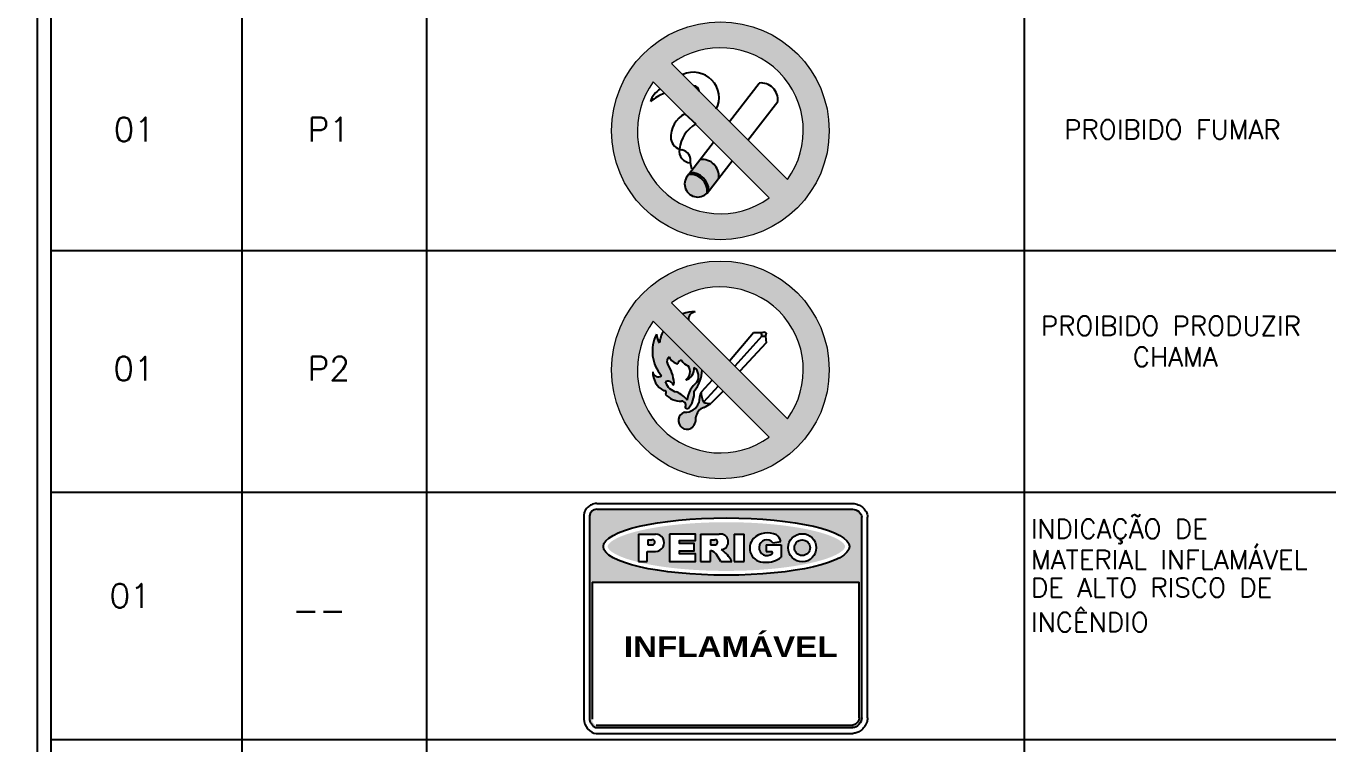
# Model space of a CAD drawing. Header units: metres. Extents: x -1783 to 21505, y -57 to 13660.
# Drawn here: x 5161 to 6304, y 11170 to 11800 of the extents above; entities that cross this region are included whole.
import ezdxf

# ---------------------------------------------------------------- set-up
doc = ezdxf.new("R2010")
doc.units = ezdxf.units.M
doc.header["$MEASUREMENT"] = 0
doc.layers.add('Bombeiro', color=1, linetype='Continuous', lineweight=0)
for name, color, linetype in [('cotas', 7, 'Continuous'), ('P025', 3, 'Continuous'), ('P03', 7, 'Continuous'), ('Planta-Baixa', 2, 'Continuous'), ('SIMB', 9, 'Continuous')]:
    doc.layers.add(name, color=color, linetype=linetype)
doc.styles.add('SR200-100', font='romans.shx', dxfattribs={"height": 50})
doc.styles.add('SR80-50', font='romans.shx', dxfattribs={"height": 10})
doc.styles.add('VET01', font='romans.shx', dxfattribs={"height": 2})

# ---------------------------------------------------------------- blocks, each defined once
blk = doc.blocks.new('PROIBIDO CHAMAS')
at = {"layer": 'Bombeiro', "linetype": 'ByBlock'}
h = blk.add_hatch(color=10, dxfattribs=at)
h.dxf.hatch_style = 1
h.paths.add_polyline_path([(331733.26, -393827.55, 1), (331808.86, -393827.55, 1)])
h.paths.add_polyline_path([(331794.36, -393844.48), (331754.13, -393804.26, -0.854242)], flags=16)
h.paths.add_polyline_path([(331787.99, -393850.85, -0.854242), (331747.76, -393810.62)], flags=16)
h.paths.add_polyline_path([(331785.06, -393814.58), (331786.51, -393814.33), (331787.01, -393814.74), (331786.69, -393815.87), (331785.5, -393815.87)], flags=16)
h.paths.add_polyline_path([(331753.34, -393823.01, 0.258656), (331756.3, -393825.42, -0.41338), (331757.63, -393824.21, 0.197183), (331759.93, -393826.09, -0.399564), (331759.06, -393831.04, 0.345207), (331761.99, -393826.71, -0.401068), (331762.89, -393831.82, 0.206335), (331759.54, -393838.08, 0.146652), (331755.83, -393835.19, -0.258526), (331751.92, -393831.71, -0.533083), (331754.65, -393832.96, 0.090647), (331755.02, -393832.01, 0.119438), (331752.69, -393825.33, -0.357433)], flags=0)
h.paths.add_polyline_path([(331764.39, -393835.21, 0.10194), (331765.18, -393838.76, 0.097086), (331767.81, -393839.14, -0.060518), (331765.37, -393840.53, 0.279001), (331762.51, -393843.98, -0.271163), (331760.84, -393847.89, -1.061628), (331758.6, -393842.24, 0.325155), (331763.62, -393838.95, -0.089935)], flags=0)
at = {"layer": 'P03'}
h = blk.add_hatch(color=256, dxfattribs=at)
h.dxf.hatch_style = 1
h.paths.add_polyline_path([(331749.92, -393818.17, -0.121281), (331748.89, -393815.18, 0.305263), (331750.62, -393829.59, -0.5352), (331747.62, -393828.37, 0.277692), (331751.48, -393834.77, -0.936836), (331751.95, -393835.93, 0.222993), (331757.41, -393838.34, -0.637801), (331758.83, -393840.72), (331759.83, -393840.99, 0.215576), (331761.95, -393834.86, 0.165806), (331764.75, -393827.61), (331751.21, -393814.07, 0.086829)])
h.paths.add_polyline_path([(331753.34, -393823.01, 0.258656), (331756.3, -393825.42, -0.41338), (331757.63, -393824.21, 0.197183), (331759.93, -393826.09, -0.399564), (331759.06, -393831.04, 0.345207), (331761.99, -393826.71, -0.401068), (331762.89, -393831.82, 0.206335), (331759.54, -393838.08, 0.146652), (331755.83, -393835.19, -0.258526), (331751.92, -393831.71, -0.533083), (331754.65, -393832.96, 0.090647), (331755.02, -393832.01, 0.119438), (331752.69, -393825.33, -0.357433)], flags=16)
h.paths.add_polyline_path([(331760.01, -393810.14, -0.386734), (331762.28, -393807.34, 0.088193), (331757.98, -393808.11)])
h = blk.add_hatch(color=256, dxfattribs=at)
h.dxf.hatch_style = 1
h.paths.add_polyline_path([(331758.6, -393842.24, 1.061628), (331760.84, -393847.89, 0.271163), (331762.51, -393843.98, -0.279001), (331765.37, -393840.53, 0.060518), (331767.81, -393839.14, -0.097086), (331765.18, -393838.76, -0.10194), (331764.39, -393835.21, 0.089935), (331763.62, -393838.95, -0.325155)])
h.paths.add_polyline_path([(331787.01, -393814.74), (331786.51, -393814.33), (331785.06, -393814.58), (331785.5, -393815.87), (331786.69, -393815.87)])
at = {"layer": 'Bombeiro', "color": 10, "linetype": 'ByBlock'}
for p, q in [((331754.13, -393804.26), (331794.36, -393844.48)), ((331747.76, -393810.62), (331787.99, -393850.85))]:
    blk.add_line(p, q, dxfattribs=at)
blk.add_circle((331771.06, -393827.55), 37.8, dxfattribs=at)
for start, end in [(323.9893, 126.0107), (143.9893, 306.0107)]:
    blk.add_arc((331771.06, -393827.55), 28.8, start, end, dxfattribs=at)
at = {"layer": 'P03'}
for p, q in [((331774.24, -393824.37), (331782.61, -393814.61)), ((331785.5, -393815.87), (331776.14, -393826.26)), ((331782.61, -393814.61), (331785.06, -393814.58)), ((331785.06, -393814.58), (331786.51, -393814.33)), ((331785.06, -393814.58), (331785.5, -393815.87)), ((331785.5, -393815.87), (331786.69, -393815.87)), ((331786.51, -393814.33), (331787.01, -393814.74)), ((331787.01, -393814.74), (331786.69, -393815.87)), ((331786.69, -393815.87), (331786.93, -393818.12)), ((331786.93, -393818.12), (331777.88, -393828.01)), ((331768.22, -393831.08), (331764.39, -393835.21)), ((331770.28, -393833.14), (331765.18, -393838.76)), ((331772, -393834.86), (331767.81, -393839.14)), ((331758.83, -393840.72), (331759.83, -393840.99))]:
    blk.add_line(p, q, dxfattribs=at)
for centre, radius, start, end in [((331762.28, -393819.82), 12.47, 90, 110.1601), ((331762.68, -393809.99), 2.67, 98.6175, 183.1902), ((331760.46, -393821.1), 12.99, 152.8963, 220.7983), ((331755.47, -393814.58), 6.61, 185.1553, 212.8157), ((331762.28, -393819.82), 12.47, 152.5407, 172.3907), ((331754.43, -393824.57), 1.9, 125.0438, 203.718), ((331740.07, -393833.47), 15.02, 5.5875, 32.8317), ((331757, -393821.55), 3.94, 201.8515, 259.8598), ((331757.57, -393825.48), 1.27, 87.577, 177.414), ((331761.06, -393822.34), 3.91, 208.4927, 253.1113), ((331756.89, -393828.11), 3.65, 306.5383, 33.6578), ((331754.87, -393828.37), 7.25, 178.3533, 242.0782), ((331749.53, -393827.98), 1.94, 191.5111, 304.1338), ((331757.77, -393827.01), 4.23, 287.816, 3.9961), ((331752.72, -393827.13), 12.04, 320.0599, 357.7173), ((331759.77, -393829.74), 3.75, 326.3011, 53.7177), ((331751.68, -393835.37), 0.629, 295.9328, 108.4613), ((331752.87, -393833.25), 1.8, 9.3927, 121.6379), ((331757.02, -393829.92), 5.4, 199.3819, 257.3623), ((331752.25, -393831.46), 2.83, 328.076, 348.7942), ((331752.87, -393842.82), 8.18, 35.3938, 68.7662), ((331768.48, -393838.84), 8.97, 128.4897, 175.1237), ((331754.11, -393835.58), 7.88, 316.5671, 5.2288), ((331774.33, -393839.18), 10.71, 158.2108, 178.7671), ((331773.42, -393835.05), 9.04, 180.9934, 204.2759), ((331757.25, -393831.32), 7.02, 221.0712, 272.9632), ((331757.57, -393839.86), 1.53, 325.7434, 88.4555), ((331758.85, -393837.14), 5.1, 267.2139, 339.2627), ((331767.46, -393832.26), 6.89, 250.7213, 272.9023), ((331760.86, -393829.8), 11.64, 292.769, 306.6219), ((331759.55, -393845.13), 3.04, 108.1887, 295.0377), ((331758.33, -393844.51), 4.21, 306.5391, 7.2257), ((331766.78, -393844.62), 4.32, 109.0841, 171.4408)]:
    blk.add_arc(centre, radius, start, end, dxfattribs=at)
blk = doc.blocks.new('PROIBIDO FUMAR')
at = {"layer": 'Bombeiro', "linetype": 'ByBlock'}
h = blk.add_hatch(color=10, dxfattribs=at)
h.dxf.hatch_style = 1
h.paths.add_polyline_path([(331733.26, -393744.55, 1), (331808.86, -393744.55, 1)])
h.paths.add_polyline_path([(331754.13, -393721.25, -0.854242), (331794.36, -393761.48)], flags=16)
h.paths.add_polyline_path([(331747.76, -393727.62), (331787.99, -393767.85, -0.854242)], flags=16)
h.paths.add_polyline_path([(331764.09, -393754.51, -0.477162), (331770.51, -393760.93), (331766.47, -393766.16, -1.019709), (331760.06, -393759.74)], flags=0)
at = {"layer": 'P03'}
h = blk.add_hatch(color=256, dxfattribs=at)
h.dxf.hatch_style = 1
h.paths.add_polyline_path([(331767.1, -393765.34), (331770.51, -393760.93, 0.477162), (331764.09, -393754.51), (331760.54, -393759.11, -0.410667)])
h.paths.add_polyline_path([(331760.06, -393759.74), (331759.24, -393760.79, 0.879701), (331766.47, -393766.16, 0.477162)])
at = {"layer": 'Bombeiro', "color": 10, "linetype": 'ByBlock'}
for p, q in [((331754.13, -393721.25), (331794.36, -393761.48)), ((331747.76, -393727.62), (331787.99, -393767.85))]:
    blk.add_line(p, q, dxfattribs=at)
blk.add_circle((331771.06, -393744.55), 37.8, dxfattribs=at)
for start, end in [(323.9893, 126.0107), (143.9893, 306.0107)]:
    blk.add_arc((331771.06, -393744.55), 28.8, start, end, dxfattribs=at)
at = {"layer": 'cotas'}
blk.add_line((331758.78, -393738.63), (331762.51, -393742.18), dxfattribs=at)
at = {"layer": 'P03'}
for p, q in [((331774.24, -393741.37), (331784.56, -393728.01)), ((331780.66, -393747.78), (331790.98, -393734.42)), ((331759.24, -393760.79), (331768.7, -393748.55)), ((331761.16, -393757.93), (331760.69, -393755.63)), ((331761.4, -393758), (331761.16, -393757.93)), ((331766.47, -393766.16), (331775.11, -393754.97))]:
    blk.add_line(p, q, dxfattribs=at)
for centre, radius, start, end in [((331761.74, -393733.12), 8.86, 333.2145, 114.8851), ((331754.27, -393736.9), 7.92, 120.6843, 161.4172), ((331759.65, -393751.02), 21.05, 112.2397, 127.7365), ((331761.75, -393730.86), 1.92, 359.7993, 88.3317), ((331785.17, -393733.81), 5.84, 353.9826, 96.0174), ((331762.93, -393746.7), 9.07, 117.2347, 184.5489), ((331768.5, -393752.27), 11.73, 120.6896, 173.4599), ((331758.36, -393746.66), 4.54, 189.6538, 261.4532), ((331760.78, -393751.63), 4, 169.9479, 268.6813), ((331756.84, -393754.95), 3.9, 350.0643, 77.5031), ((331764.71, -393760.32), 5.84, 353.9826, 96.0174), ((331763.2, -393763.01), 4.54, 133.8818, 316.1182), ((331760.67, -393765.54), 5.84, 353.9826, 96.0174), ((331760.67, -393765.54), 6.44, 1.8041, 91.1093)]:
    blk.add_arc(centre, radius, start, end, dxfattribs=at)

msp = doc.modelspace()

# ---------------------------------------------------------------- hatches: boundary and pattern name
at = {"layer": 'Bombeiro', "linetype": 'ByBlock'}
h = msp.add_hatch(color=10, dxfattribs=at)
h.dxf.hatch_style = 1
edge = h.paths.add_edge_path()
edge.add_spline(control_points=[(5671.852, 11343.356), (5671.852, 11342.974), (5671.938, 11342.56), (5672.609, 11341.358), (5673.216, 11340.597), (5675.109, 11338.931), (5676.386, 11338.032), (5681.254, 11335.26), (5685.856, 11333.374), (5697.198, 11329.936), (5703.94, 11328.372), (5723.589, 11324.902), (5737.767, 11323.366), (5767.623, 11321.811), (5783.287, 11321.789), (5813.22, 11323.265), (5827.476, 11324.761), (5849.968, 11328.639), (5858.805, 11330.844), (5869.505, 11334.705), (5872.744, 11336.215), (5876.983, 11338.827), (5878.315, 11339.947), (5879.72, 11341.582), (5880.033, 11342.163), (5880.329, 11343.051), (5880.345, 11343.359), (5880.205, 11344.126), (5880.022, 11344.613), (5879.142, 11345.866), (5878.443, 11346.612), (5876.471, 11348.197), (5875.202, 11349.035), (5870.125, 11351.817), (5865.172, 11353.76), (5853.013, 11357.269), (5845.805, 11358.847), (5825.183, 11362.24), (5810.56, 11363.673), (5780.046, 11364.969), (5764.169, 11364.833), (5734.159, 11363.018), (5720.04, 11361.339), (5698.956, 11357.298), (5691.089, 11355.171), (5681.426, 11351.462), (5678.458, 11349.985), (5674.665, 11347.482), (5673.509, 11346.431), (5672.306, 11344.91), (5672.053, 11344.376), (5671.876, 11343.74), (5671.852, 11343.548), (5671.852, 11343.356)], knot_values=[0, 0, 0, 0, 0.12942104, 0.12942104, 0.25884207, 0.25884207, 0.38826311, 0.38826311, 0.65519353, 0.65519353, 0.92212395, 0.92212395, 1.35070484, 1.35070484, 1.77928572, 1.77928572, 2.20786661, 2.20786661, 2.56825262, 2.56825262, 2.78011275, 2.78011275, 2.94408828, 2.94408828, 3.06400069, 3.06400069, 3.18391311, 3.18391311, 3.30382552, 3.30382552, 3.42373793, 3.42373793, 3.54365035, 3.54365035, 3.8205997, 3.8205997, 4.09754905, 4.09754905, 4.53197823, 4.53197823, 4.9664074, 4.9664074, 5.40083658, 5.40083658, 5.73765793, 5.73765793, 5.94391048, 5.94391048, 6.1010614, 6.1010614, 6.21855028, 6.21855028, 6.28318531, 6.28318531, 6.28318531, 6.28318531], degree=3, periodic=0)
h.paths.add_polyline_path([(5748.935, 11354.249), (5748.935, 11348.764), (5734.867, 11348.764), (5734.867, 11346.006), (5747.699, 11346.006), (5747.699, 11339.738), (5734.867, 11339.738), (5734.867, 11336.979), (5748.935, 11336.979), (5748.935, 11330.377), (5726.119, 11330.377), (5726.119, 11354.249)], flags=16)
h.paths.add_polyline_path([(5753.361, 11354.249), (5769.85, 11354.249, -1), (5771.87, 11340.628, -0.11065371), (5780.907, 11330.377), (5771.099, 11330.377), (5767.267, 11336.499, 0.19249491), (5762.01, 11339.946), (5762.01, 11330.377), (5753.361, 11330.377)], flags=16)
h.paths.add_polyline_path([(5713.927, 11339.119), (5706.448, 11339.119), (5706.448, 11330.377), (5698.859, 11330.377), (5698.859, 11354.249), (5713.894, 11354.249, -1)], flags=16)
h.paths.add_polyline_path([(5782.907, 11354.249), (5791.755, 11354.249), (5791.755, 11330.377), (5782.907, 11330.377)], flags=16)
h.paths.add_polyline_path([(5799.831, 11350.421, -0.30757835), (5820.105, 11353.649, -0.1074332), (5823.992, 11347.8), (5816.993, 11346.73, 2.44381573), (5816.211, 11337.101, 0.46821268), (5815.978, 11338.948), (5810.963, 11338.948), (5810.963, 11344.767), (5824.3, 11344.767), (5824.3, 11334.012, -0.17491777), (5809.906, 11329.607, -0.67885295)], flags=16)
h.paths.add_polyline_path([(5854.983, 11342.313, -1), (5830.355, 11342.313, -1)], flags=16)
h.paths.add_polyline_path([(5849.56, 11342.313, -1), (5835.779, 11342.313, -1)], flags=0)
h = msp.add_hatch(color=10, dxfattribs=at)
h.dxf.hatch_style = 1
h.paths.add_polyline_path([(5710.731, 11349.385), (5706.986, 11349.385), (5706.986, 11344.92), (5710.731, 11344.92, 1.11283988)])
h.paths.add_polyline_path([(5765.861, 11349.385), (5762.117, 11349.385), (5762.117, 11344.92), (5765.861, 11344.92, 1.11283988)])
h.paths.add_polyline_path([(5835.779, 11342.313, 1), (5849.56, 11342.313, 1)])
at = {"layer": 'cotas'}
h = msp.add_hatch(color=7, dxfattribs=at)
h.dxf.hatch_style = 1
h.paths.add_polyline_path([(9417.498, 13659.963), (-1782.502, 13659.963), (-1782.502, 5739.963), (9417.498, 5739.963)])
h.paths.add_polyline_path([(-1515.835, 13593.296), (9284.165, 13593.296), (9284.165, 5806.63), (-1515.835, 5806.63)], flags=16)
at = {"layer": 'P03'}
h = msp.add_hatch(color=256, dxfattribs=at)
h.dxf.hatch_style = 1
edge = h.paths.add_edge_path()
edge.add_spline(control_points=[(5662.256, 11376.164), (5659.351, 11376.164), (5655.881, 11373.126), (5655.881, 11370.221)], knot_values=[0, 0, 0, 0, 1.14844937, 1.14844937, 1.14844937, 1.14844937], degree=3, periodic=0)
edge.add_line((5655.881, 11370.221), (5655.881, 11191.853))
edge.add_spline(control_points=[(5655.881, 11191.853), (5655.881, 11188.661), (5658.699, 11184.398), (5661.891, 11184.398)], knot_values=[0, 0, 0, 0, 1.26185141, 1.26185141, 1.26185141, 1.26185141], degree=3, periodic=0)
edge.add_line((5661.891, 11184.398), (5887.087, 11184.398))
edge.add_spline(control_points=[(5887.087, 11184.398), (5891.009, 11184.398), (5895.008, 11189.176), (5895.008, 11193.097)], knot_values=[0, 0, 0, 0, 1.55032355, 1.55032355, 1.55032355, 1.55032355], degree=3, periodic=0)
edge.add_line((5895.008, 11193.097), (5895.008, 11369.167))
edge.add_spline(control_points=[(5895.008, 11369.167), (5895.008, 11372.737), (5890.471, 11376.164), (5886.901, 11376.164)], knot_values=[0, 0, 0, 0, 1.41123242, 1.41123242, 1.41123242, 1.41123242], degree=3, periodic=0)
edge.add_line((5886.901, 11376.164), (5662.256, 11376.164))
edge = h.paths.add_edge_path(flags=16)
edge.add_ellipse((5776.081, 11343.356), major_axis=(-108.024, 0), ratio=0.23295132, start_angle=0, end_angle=360)
edge = h.paths.add_edge_path(flags=0)
edge.add_spline(control_points=[(5671.852, 11343.356), (5671.852, 11342.974), (5671.938, 11342.56), (5672.609, 11341.358), (5673.216, 11340.597), (5675.109, 11338.931), (5676.386, 11338.032), (5681.254, 11335.26), (5685.856, 11333.374), (5697.198, 11329.936), (5703.94, 11328.372), (5723.589, 11324.902), (5737.767, 11323.366), (5767.623, 11321.811), (5783.287, 11321.789), (5813.22, 11323.265), (5827.476, 11324.761), (5849.968, 11328.639), (5858.805, 11330.844), (5869.505, 11334.705), (5872.744, 11336.215), (5876.983, 11338.827), (5878.315, 11339.947), (5879.72, 11341.582), (5880.033, 11342.163), (5880.329, 11343.051), (5880.345, 11343.359), (5880.205, 11344.126), (5880.022, 11344.613), (5879.142, 11345.866), (5878.443, 11346.612), (5876.471, 11348.197), (5875.202, 11349.035), (5870.125, 11351.817), (5865.172, 11353.76), (5853.013, 11357.269), (5845.805, 11358.847), (5825.183, 11362.24), (5810.56, 11363.673), (5780.046, 11364.969), (5764.169, 11364.833), (5734.159, 11363.018), (5720.04, 11361.339), (5698.956, 11357.298), (5691.089, 11355.171), (5681.426, 11351.462), (5678.458, 11349.985), (5674.665, 11347.482), (5673.509, 11346.431), (5672.306, 11344.91), (5672.053, 11344.376), (5671.876, 11343.74), (5671.852, 11343.548), (5671.852, 11343.356)], knot_values=[0, 0, 0, 0, 0.12942104, 0.12942104, 0.25884207, 0.25884207, 0.38826311, 0.38826311, 0.65519353, 0.65519353, 0.92212395, 0.92212395, 1.35070484, 1.35070484, 1.77928572, 1.77928572, 2.20786661, 2.20786661, 2.56825262, 2.56825262, 2.78011275, 2.78011275, 2.94408828, 2.94408828, 3.06400069, 3.06400069, 3.18391311, 3.18391311, 3.30382552, 3.30382552, 3.42373793, 3.42373793, 3.54365035, 3.54365035, 3.8205997, 3.8205997, 4.09754905, 4.09754905, 4.53197823, 4.53197823, 4.9664074, 4.9664074, 5.40083658, 5.40083658, 5.73765793, 5.73765793, 5.94391048, 5.94391048, 6.1010614, 6.1010614, 6.21855028, 6.21855028, 6.28318531, 6.28318531, 6.28318531, 6.28318531], degree=3, periodic=0)
h.paths.add_polyline_path([(5698.859, 11354.249), (5713.894, 11354.249, -1), (5713.927, 11339.119), (5706.448, 11339.119), (5706.448, 11330.377), (5698.859, 11330.377)], flags=0)
h.paths.add_polyline_path([(5726.119, 11354.249), (5748.935, 11354.249), (5748.935, 11348.764), (5734.867, 11348.764), (5734.867, 11346.006), (5747.699, 11346.006), (5747.699, 11339.738), (5734.867, 11339.738), (5734.867, 11336.979), (5748.935, 11336.979), (5748.935, 11330.377), (5726.119, 11330.377)], flags=0)
edge = h.paths.add_edge_path(flags=16)
edge.add_line((5892.732, 11312.145), (5892.732, 11193.097))
edge.add_spline(control_points=[(5892.732, 11193.097), (5892.732, 11192.55), (5892.595, 11191.875), (5892.027, 11190.473), (5891.6, 11189.75), (5890.395, 11188.248), (5889.545, 11187.537), (5888.134, 11186.815), (5887.568, 11186.675), (5887.087, 11186.675)], knot_values=[0, 0, 0, 0, 0.35720667, 0.35720667, 0.71441335, 0.71441335, 1.19070216, 1.19070216, 1.55032355, 1.55032355, 1.55032355, 1.55032355], degree=3, periodic=0)
edge.add_line((5887.087, 11186.675), (5661.891, 11186.675))
edge.add_spline(control_points=[(5661.891, 11186.675), (5661.751, 11186.675), (5661.601, 11186.696), (5661.088, 11186.856), (5660.658, 11187.103), (5659.48, 11188.185), (5658.774, 11189.306), (5658.244, 11190.914), (5658.158, 11191.446), (5658.158, 11191.853)], knot_values=[0, 0, 0, 0, 0.15249822, 0.15249822, 0.45702569, 0.45702569, 0.98408762, 0.98408762, 1.26185141, 1.26185141, 1.26185141, 1.26185141], degree=3, periodic=0)
edge.add_line((5658.158, 11191.853), (5658.158, 11312.145))
edge.add_line((5658.158, 11312.145), (5892.732, 11312.145))
h.paths.add_polyline_path([(5753.361, 11354.249), (5769.85, 11354.249, -0.99999988), (5771.87, 11340.628, -0.11065371), (5780.907, 11330.377), (5771.099, 11330.377), (5767.267, 11336.499, 0.19249491), (5762.01, 11339.946), (5762.01, 11330.377), (5753.361, 11330.377)], flags=0)
h.paths.add_polyline_path([(5782.907, 11354.249), (5791.755, 11354.249), (5791.755, 11330.377), (5782.907, 11330.377)], flags=0)
h.paths.add_polyline_path([(5799.831, 11350.421, -0.30757835), (5820.105, 11353.649, -0.1074332), (5823.992, 11347.8), (5816.993, 11346.73, 2.44381573), (5816.211, 11337.101, 0.46821268), (5815.978, 11338.948), (5810.963, 11338.948), (5810.963, 11344.767), (5824.3, 11344.767), (5824.3, 11334.012, -0.17491777), (5809.906, 11329.607, -0.67885295)], flags=0)
h.paths.add_polyline_path([(5854.983, 11342.313, -1), (5830.355, 11342.313, -1)], flags=0)
h.paths.add_polyline_path([(5849.56, 11342.313, -1), (5835.779, 11342.313, -1)], flags=0)

# ---------------------------------------------------------------- linework, layer by layer
at = {"layer": 'P025', "color": 7}
for p, q in [((5183.102, 10439.56), (5183.104, 13427.02)), ((5350.98, 10439.56), (5350.982, 13249.381)), ((5512.965, 10439.56), (5512.966, 13249.381))]:
    msp.add_line(p, q, dxfattribs=at)
msp.add_lwpolyline([(5171.104, 13439.02), (7417.395, 13439.02), (7417.381, 10427.833), (5171.09, 10427.833)], close=True, dxfattribs=at)
at = {"layer": 'P03'}
for p, q in [((5183.105, 11603.197), (7405.31, 11603.197)), ((5183.105, 11391.089), (7405.285, 11391.089)), ((5662.256, 11381.224), (5886.901, 11381.224)), ((5662.256, 11376.164), (5886.901, 11376.164)), ((5650.822, 11370.221), (5650.822, 11191.853)), ((5655.881, 11370.221), (5655.881, 11191.853)), ((5895.008, 11193.097), (5895.008, 11369.167)), ((5900.068, 11193.097), (5900.068, 11369.167)), ((5698.859, 11354.249), (5698.859, 11330.377)), ((5698.859, 11354.249), (5713.927, 11354.249)), ((5753.361, 11354.249), (5769.85, 11354.249)), ((5753.361, 11354.249), (5753.361, 11330.377)), ((5782.907, 11354.249), (5791.755, 11354.249)), ((5782.907, 11354.249), (5782.907, 11330.377)), ((5791.755, 11330.377), (5791.755, 11354.249)), ((5706.986, 11349.385), (5706.986, 11344.92)), ((5706.986, 11349.385), (5710.731, 11349.385)), ((5706.986, 11344.92), (5710.731, 11344.92)), ((5762.117, 11349.385), (5762.117, 11344.92)), ((5762.117, 11349.385), (5765.861, 11349.385)), ((5762.117, 11344.92), (5765.861, 11344.92)), ((5810.963, 11344.767), (5810.963, 11338.948)), ((5810.963, 11344.767), (5824.3, 11344.767)), ((5816.993, 11346.73), (5823.992, 11347.8)), ((5824.3, 11344.767), (5824.3, 11334.012)), ((5698.859, 11330.377), (5706.448, 11330.377)), ((5706.448, 11330.377), (5706.448, 11339.119)), ((5706.448, 11339.119), (5713.894, 11339.119)), ((5753.361, 11330.377), (5762.01, 11330.377)), ((5762.01, 11330.377), (5762.01, 11339.946)), ((5771.099, 11330.377), (5767.267, 11336.499)), ((5771.099, 11330.377), (5780.907, 11330.377)), ((5782.907, 11330.377), (5791.755, 11330.377)), ((5810.963, 11338.948), (5815.978, 11338.948)), ((5658.158, 11312.145), (5892.732, 11312.145)), ((5658.158, 11312.145), (5658.158, 11191.853)), ((5658.158, 11312.145), (5892.732, 11312.145)), ((5892.732, 11193.097), (5892.732, 11312.145)), ((5183.105, 11174.026), (7405.285, 11174.026)), ((5661.891, 11179.339), (5887.087, 11179.339))]:
    msp.add_line(p, q, dxfattribs=at)
at = {"layer": 'P03', "color": 7}
msp.add_line((5183.105, 11391.089), (7405.327, 11391.089), dxfattribs=at)
at = {"layer": 'P03'}
msp.add_lwpolyline([(5726.119, 11354.249), (5726.119, 11330.377), (5748.935, 11330.377), (5748.935, 11336.979), (5734.867, 11336.979), (5734.867, 11339.738), (5747.699, 11339.738), (5747.699, 11346.006), (5734.867, 11346.006), (5734.867, 11348.764), (5748.935, 11348.764), (5748.935, 11354.249), (5726.119, 11354.249)], dxfattribs=at)
for radius in [12.314, 6.891]:
    msp.add_circle((5842.669, 11342.313), radius, dxfattribs=at)
for centre, radius, start, end in [((5713.911, 11346.684), 7.565, 269.875883, 90.124118), ((5770.86, 11347.438), 6.885, 278.435975, 98.435975), ((5812.343, 11337.115), 18.265, 64.851315, 133.238372), ((5808.596, 11341.783), 16.53, 21.346397, 45.874196), ((5710.97, 11347.153), 2.245, 263.885848, 96.114153), ((5766.1, 11347.153), 2.245, 263.885848, 96.114153), ((5753.513, 11315.336), 31.252, 28.770463, 54.027674), ((5809.001, 11342.015), 12.441, 137.488657, 274.171607), ((5811.704, 11342.313), 6.891, 39.869622, 310.852865), ((5760.327, 11331.649), 8.467, 29.151942, 78.532344), ((5811, 11351.753), 22.173, 267.17321, 306.859906), ((5815.325, 11337.928), 1.212, 317.01021, 57.368569)]:
    msp.add_arc(centre, radius, start, end, dxfattribs=at)
msp.add_ellipse((5776.081, 11343.356), major_axis=(-108.024, 0), ratio=0.23295132, dxfattribs=at)
for points, knots in [([(5662.256, 11381.224), (5661.365, 11381.224), (5660.527, 11381.097), (5658.963, 11380.687), (5658.235, 11380.404), (5656.436, 11379.513), (5655.434, 11378.814), (5653.635, 11377.161), (5652.836, 11376.207), (5651.714, 11374.265), (5651.32, 11373.353), (5650.916, 11371.67), (5650.822, 11370.961), (5650.822, 11370.221)], [0, 0, 0, 0, 0.15914924, 0.15914924, 0.31829848, 0.31829848, 0.57753991, 0.57753991, 0.83678133, 0.83678133, 1.02579211, 1.02579211, 1.14844937, 1.14844937, 1.14844937, 1.14844937]), ([(5886.901, 11381.224), (5887.821, 11381.224), (5888.697, 11381.107), (5890.367, 11380.719), (5891.163, 11380.447), (5893.204, 11379.555), (5894.39, 11378.827), (5896.554, 11377.054), (5897.537, 11376.011), (5898.891, 11373.905), (5899.356, 11372.953), (5899.918, 11371.043), (5900.068, 11370.125), (5900.068, 11369.167)], [0, 0, 0, 0, 0.19071314, 0.19071314, 0.38142628, 0.38142628, 0.70169549, 0.70169549, 1.02196469, 1.02196469, 1.23910186, 1.23910186, 1.41123242, 1.41123242, 1.41123242, 1.41123242]), ([(5900.068, 11193.097), (5900.068, 11192.154), (5899.946, 11191.253), (5899.541, 11189.537), (5899.256, 11188.723), (5898.299, 11186.581), (5897.501, 11185.331), (5895.593, 11183.072), (5894.482, 11182.06), (5892.23, 11180.617), (5891.17, 11180.102), (5889.086, 11179.497), (5888.109, 11179.339), (5887.087, 11179.339)], [0, 0, 0, 0, 0.19862112, 0.19862112, 0.39724224, 0.39724224, 0.74639972, 0.74639972, 1.09555721, 1.09555721, 1.35304247, 1.35304247, 1.55032355, 1.55032355, 1.55032355, 1.55032355]), ([(5892.732, 11193.097), (5892.732, 11192.55), (5892.595, 11191.875), (5892.027, 11190.473), (5891.6, 11189.75), (5890.395, 11188.248), (5889.545, 11187.537), (5888.134, 11186.815), (5887.568, 11186.675), (5887.087, 11186.675)], [0, 0, 0, 0, 0.35720667, 0.35720667, 0.71441335, 0.71441335, 1.19070216, 1.19070216, 1.55032355, 1.55032355, 1.55032355, 1.55032355]), ([(5655.881, 11191.853), (5655.881, 11191.634), (5655.903, 11191.368), (5656.082, 11190.368), (5656.389, 11189.487), (5657.331, 11187.755), (5657.961, 11186.907), (5659.318, 11185.537), (5660.044, 11185.023), (5661.024, 11184.554), (5661.349, 11184.46), (5661.709, 11184.405), (5661.805, 11184.398), (5661.891, 11184.398)], [0, 0, 0, 0, 0.64807438, 0.64807438, 2.17402199, 2.17402199, 3.6999696, 3.6999696, 5.22591722, 5.22591722, 6.1869487, 6.1869487, 6.6047298, 6.6047298, 6.6047298, 6.6047298])]:
    msp.add_open_spline(points, degree=3, knots=knots, dxfattribs=at)
for points in [[(5662.256, 11376.164), (5659.351, 11376.164), (5655.881, 11373.126), (5655.881, 11370.221)], [(5886.901, 11376.164), (5890.471, 11376.164), (5895.008, 11372.737), (5895.008, 11369.167)], [(5895.008, 11193.097), (5895.008, 11189.176), (5891.009, 11184.398), (5887.087, 11184.398)], [(5650.822, 11191.853), (5650.822, 11186.284), (5656.322, 11179.339), (5661.891, 11179.339)]]:
    msp.add_open_spline(points, degree=3, dxfattribs=at)
at = {"layer": 'Planta-Baixa', "color": 7}
msp.add_line((6037.81, 10439.56), (6037.811, 13249.381), dxfattribs=at)
at = {"layer": 'SIMB'}
for p, q in [((5661.891, 11186.675), (5887.087, 11186.675)), ((5661.891, 11184.398), (5887.087, 11184.398))]:
    msp.add_line(p, q, dxfattribs=at)

# ---------------------------------------------------------------- block references
at = {"layer": 'P03', "xscale": 2.529377447646429, "yscale": 2.529377447646429, "zscale": 2.529377447646429}
for name in ['PROIBIDO FUMAR', 'PROIBIDO CHAMAS']:
    msp.add_blockref(name, (-833403.455, 1007636.883), dxfattribs=at)

# ---------------------------------------------------------------- texts
at = {"layer": 'P03'}
for s, height, style, p in [('01', 21.0781, 'SR200-100', (5238.029, 11698.904)), ('P1', 21.0781, 'SR200-100', (5408.456, 11698.904)), ('PROIBIDO FUMAR', 16.86252, 'SR80-50', (6072.61, 11700.949)), ('PROIBIDO PRODUZIR', 16.86252, 'SR80-50', (6052.148, 11528.594)), ('CHAMA', 16.8625, 'SR80-50', (6132.903, 11501.475)), ('01', 21.0781, 'SR200-100', (5237.823, 11488.961)), ('P2', 21.0781, 'SR200-100', (5408.456, 11488.961)), ('INDICAÇÃO DE ', 16.86446, 'SR80-50', (6043.323, 11350.499)), ('MATERIAL INFLAMÁVEL', 16.86446, 'SR80-50', (6043.557, 11323.377)), ('01', 21.0806, 'SR200-100', (5234.456, 11289.661)), ('DE ALTO RISCO DE ', 16.86446, 'SR80-50', (6043.557, 11298.877)), ('--', 21.0806, 'SR200-100', (5395.132, 11277.073)), ('INCÊNDIO', 16.8645, 'SR80-50', (6043.557, 11268.548))]:
    msp.add_text(s, height=height, dxfattribs=dict(at, style=style)).set_placement(p)
at = {"layer": 'P03', "insert": (5686.047, 11295.027), "char_height": 18.21362, "attachment_point": 1, "style": 'VET01'}
msp.add_mtext_dynamic_manual_height_columns('\\P{\\fArial Black|b0|i0|c0|p34;INFLAMÁVEL}', width=25.55546, gutter_width=10, heights=[0], dxfattribs=at)

doc.saveas('drawing.dxf')
